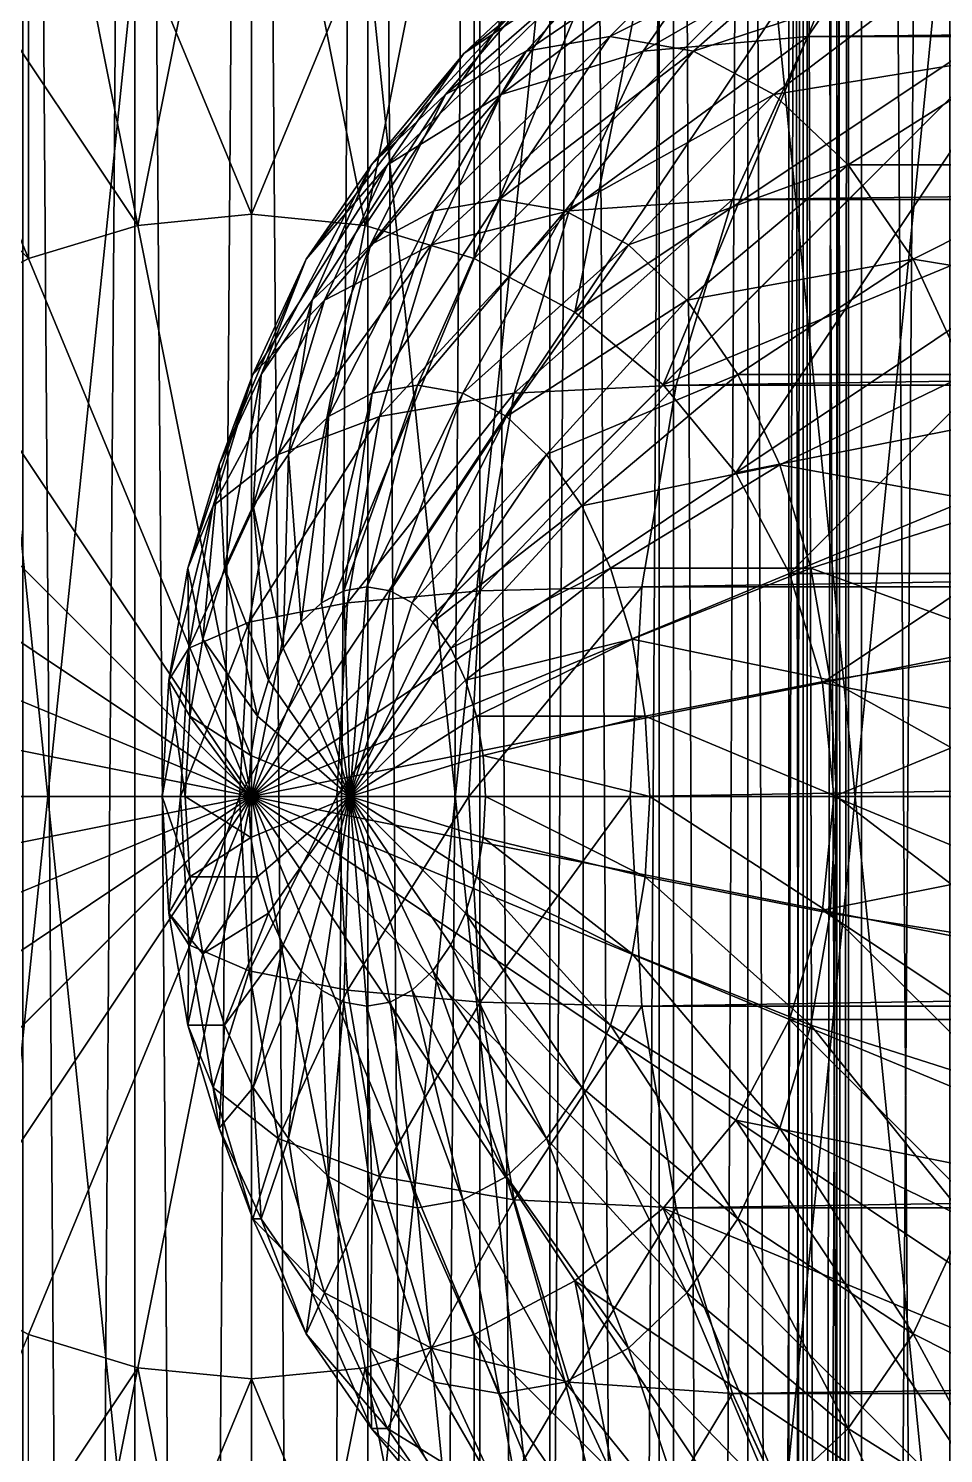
# Model space of a CAD drawing. Header units: millimetres. Extents: x -510 to 550, y -577 to 577.
# Drawn here: x 16.27 to 31.59, y 379 to 402.86 of the extents above; entities that cross this region are included whole.
import ezdxf

# ---------------------------------------------------------------- set-up
doc = ezdxf.new("R2010")
doc.units = ezdxf.units.MM
for name, color, linetype, true_color in [('arm_base_visual_0', 7, 'Continuous', 0xd6dee3), ('link1_visual_0', 7, 'Continuous', 0xd6dee3), ('link1_visual_1', 7, 'Continuous', 0xd6dee3), ('main_case_cover', 7, 'Continuous', 0xd6dee3), ('main_case_floor_front', 7, 'Continuous', 0xd6dee3), ('main_case_pedestal', 7, 'Continuous', 0xd6dee3), ('main_frame_outrigger', 7, 'Continuous', 0x5c6b75), ('middle_left_support_collision', 7, 'Continuous', 0x5c6b75), ('reference_link1_joint_cover', 7, 'Continuous', 0xd6dee3), ('reference_link2_outer', 7, 'Continuous', 0xd6dee3), ('structure_left_middle_bridge', 7, 'Continuous', 0x5c6b75), ('structure_main_rail_bracket', 7, 'Continuous', 0x5c6b75)]:
    doc.layers.add(name, color=color, linetype=linetype, true_color=true_color)

msp = doc.modelspace()

# ---------------------------------------------------------------- linework, layer by layer
at = {"layer": 'arm_base_visual_0', "true_color": 0xd6dee3}
for points in [[(-14, 356, 180), (54, 424, 180), (54, 356, 180)], [(-14, 356, 180), (-14, 424, 180), (54, 424, 180)], [(-14, 356, 220), (54, 356, 220), (54, 424, 220)], [(-14, 356, 220), (54, 424, 220), (-14, 424, 220)]]:
    msp.add_3dface(points, dxfattribs=at)
at = {"layer": 'link1_visual_0', "true_color": 0xd6dee3}
for points in [[(-4, 366, 220), (44, 414, 220), (44, 366, 220)], [(-4, 366, 220), (-4, 414, 220), (44, 414, 220)], [(-4, 366, 340), (44, 366, 340), (44, 414, 340)], [(-4, 366, 340), (44, 414, 340), (-4, 414, 340)]]:
    msp.add_3dface(points, dxfattribs=at)
at = {"layer": 'link1_visual_1', "true_color": 0xd6dee3}
for points in [[(20, 399.755, 290.961), (16.267, 408.767, 293.806), (20, 409.134, 293.806)], [(20, 409.134, 386.194), (16.267, 408.767, 386.194), (18.097, 399.567, 389.039)], [(20, 409.134, 386.194), (18.097, 399.567, 389.039), (20, 399.755, 389.039)], [(21.903, 399.567, 290.961), (20, 399.755, 290.961), (20, 409.134, 293.806)], [(21.903, 399.567, 290.961), (20, 409.134, 293.806), (23.733, 408.767, 293.806)], [(23.733, 408.767, 386.194), (20, 409.134, 386.194), (20, 399.755, 389.039)], [(18.097, 399.567, 290.961), (12.678, 407.678, 293.806), (16.267, 408.767, 293.806)], [(16.267, 408.767, 386.194), (12.678, 407.678, 386.194), (16.267, 399.012, 389.039)], [(20, 399.755, 290.961), (18.097, 399.567, 290.961), (16.267, 408.767, 293.806)], [(16.267, 408.767, 386.194), (16.267, 399.012, 389.039), (18.097, 399.567, 389.039)], [(23.733, 408.767, 386.194), (20, 399.755, 389.039), (21.903, 399.567, 389.039)], [(23.733, 399.012, 290.961), (21.903, 399.567, 290.961), (23.733, 408.767, 293.806)], [(27.322, 407.678, 386.194), (23.733, 408.767, 386.194), (21.903, 399.567, 389.039)], [(23.733, 399.012, 290.961), (23.733, 408.767, 293.806), (27.322, 407.678, 293.806)], [(16.267, 399.012, 290.961), (9.37, 405.909, 293.806), (12.678, 407.678, 293.806)], [(18.097, 399.567, 290.961), (16.267, 399.012, 290.961), (12.678, 407.678, 293.806)], [(12.678, 407.678, 386.194), (14.581, 398.111, 389.039), (16.267, 399.012, 389.039)], [(27.322, 407.678, 386.194), (21.903, 399.567, 389.039), (23.733, 399.012, 389.039)], [(25.419, 398.111, 290.961), (23.733, 399.012, 290.961), (27.322, 407.678, 293.806)], [(30.63, 405.909, 386.194), (27.322, 407.678, 386.194), (23.733, 399.012, 389.039)], [(25.419, 398.111, 290.961), (27.322, 407.678, 293.806), (30.63, 405.909, 293.806)], [(16.267, 399.012, 290.961), (14.581, 398.111, 290.961), (9.37, 405.909, 293.806)], [(30.63, 405.909, 386.194), (23.733, 399.012, 389.039), (25.419, 398.111, 389.039)], [(26.897, 396.897, 290.961), (25.419, 398.111, 290.961), (30.63, 405.909, 293.806)], [(33.53, 403.53, 386.194), (30.63, 405.909, 386.194), (25.419, 398.111, 389.039)], [(26.897, 396.897, 290.961), (30.63, 405.909, 293.806), (33.53, 403.53, 293.806)], [(33.53, 403.53, 386.194), (25.419, 398.111, 389.039), (26.897, 396.897, 389.039)], [(28.111, 395.419, 290.961), (26.897, 396.897, 290.961), (33.53, 403.53, 293.806)], [(35.909, 400.63, 386.194), (33.53, 403.53, 386.194), (26.897, 396.897, 389.039)], [(28.111, 395.419, 290.961), (33.53, 403.53, 293.806), (35.909, 400.63, 293.806)], [(35.909, 400.63, 386.194), (26.897, 396.897, 389.039), (28.111, 395.419, 389.039)], [(29.012, 393.733, 290.961), (28.111, 395.419, 290.961), (35.909, 400.63, 293.806)], [(37.678, 397.322, 386.194), (35.909, 400.63, 386.194), (28.111, 395.419, 389.039)], [(29.012, 393.733, 290.961), (35.909, 400.63, 293.806), (37.678, 397.322, 293.806)], [(20, 390, 290), (16.267, 399.012, 290.961), (18.097, 399.567, 290.961)], [(18.097, 399.567, 389.039), (16.267, 399.012, 389.039), (20, 390, 390)], [(20, 390, 290), (18.097, 399.567, 290.961), (20, 399.755, 290.961)], [(20, 399.755, 389.039), (18.097, 399.567, 389.039), (20, 390, 390)], [(20, 390, 290), (20, 399.755, 290.961), (21.903, 399.567, 290.961)], [(21.903, 399.567, 389.039), (20, 399.755, 389.039), (20, 390, 390)], [(20, 390, 290), (21.903, 399.567, 290.961), (23.733, 399.012, 290.961)], [(23.733, 399.012, 389.039), (21.903, 399.567, 389.039), (20, 390, 390)], [(20, 390, 290), (14.581, 398.111, 290.961), (16.267, 399.012, 290.961)], [(16.267, 399.012, 389.039), (14.581, 398.111, 389.039), (20, 390, 390)], [(20, 390, 290), (23.733, 399.012, 290.961), (25.419, 398.111, 290.961)], [(25.419, 398.111, 389.039), (23.733, 399.012, 389.039), (20, 390, 390)], [(20, 390, 290), (13.103, 396.897, 290.961), (14.581, 398.111, 290.961)], [(14.581, 398.111, 389.039), (13.103, 396.897, 389.039), (20, 390, 390)], [(20, 390, 290), (25.419, 398.111, 290.961), (26.897, 396.897, 290.961)], [(26.897, 396.897, 389.039), (25.419, 398.111, 389.039), (20, 390, 390)], [(37.678, 397.322, 386.194), (28.111, 395.419, 389.039), (29.012, 393.733, 389.039)], [(29.567, 391.903, 290.961), (29.012, 393.733, 290.961), (37.678, 397.322, 293.806)], [(38.767, 393.733, 386.194), (37.678, 397.322, 386.194), (29.012, 393.733, 389.039)], [(29.567, 391.903, 290.961), (37.678, 397.322, 293.806), (38.767, 393.733, 293.806)], [(20, 390, 290), (11.889, 395.419, 290.961), (13.103, 396.897, 290.961)], [(13.103, 396.897, 389.039), (11.889, 395.419, 389.039), (20, 390, 390)], [(20, 390, 290), (26.897, 396.897, 290.961), (28.111, 395.419, 290.961)], [(28.111, 395.419, 389.039), (26.897, 396.897, 389.039), (20, 390, 390)], [(20, 390, 290), (10.988, 393.733, 290.961), (11.889, 395.419, 290.961)], [(11.889, 395.419, 389.039), (10.988, 393.733, 389.039), (20, 390, 390)], [(20, 390, 290), (28.111, 395.419, 290.961), (29.012, 393.733, 290.961)], [(29.012, 393.733, 389.039), (28.111, 395.419, 389.039), (20, 390, 390)], [(20, 390, 290), (10.433, 391.903, 290.961), (10.988, 393.733, 290.961)], [(10.988, 393.733, 389.039), (10.433, 391.903, 389.039), (20, 390, 390)], [(20, 390, 290), (29.012, 393.733, 290.961), (29.567, 391.903, 290.961)], [(29.567, 391.903, 389.039), (29.012, 393.733, 389.039), (20, 390, 390)], [(38.767, 393.733, 386.194), (29.012, 393.733, 389.039), (29.567, 391.903, 389.039)], [(29.755, 390, 290.961), (29.567, 391.903, 290.961), (38.767, 393.733, 293.806)], [(39.134, 390, 386.194), (38.767, 393.733, 386.194), (29.567, 391.903, 389.039)], [(29.755, 390, 290.961), (38.767, 393.733, 293.806), (39.134, 390, 293.806)], [(20, 390, 290), (10.245, 390, 290.961), (10.433, 391.903, 290.961)], [(10.433, 391.903, 389.039), (10.245, 390, 389.039), (20, 390, 390)], [(20, 390, 290), (29.567, 391.903, 290.961), (29.755, 390, 290.961)], [(29.755, 390, 389.039), (29.567, 391.903, 389.039), (20, 390, 390)], [(39.134, 390, 386.194), (29.567, 391.903, 389.039), (29.755, 390, 389.039)], [(20, 390, 290), (10.433, 388.097, 290.961), (10.245, 390, 290.961)], [(10.245, 390, 389.039), (10.433, 388.097, 389.039), (20, 390, 390)], [(20, 390, 290), (10.988, 386.267, 290.961), (10.433, 388.097, 290.961)], [(10.433, 388.097, 389.039), (10.988, 386.267, 389.039), (20, 390, 390)], [(20, 390, 290), (11.889, 384.581, 290.961), (10.988, 386.267, 290.961)], [(10.988, 386.267, 389.039), (11.889, 384.581, 389.039), (20, 390, 390)], [(20, 390, 290), (13.103, 383.103, 290.961), (11.889, 384.581, 290.961)], [(11.889, 384.581, 389.039), (13.103, 383.103, 389.039), (20, 390, 390)], [(20, 390, 290), (14.581, 381.889, 290.961), (13.103, 383.103, 290.961)], [(13.103, 383.103, 389.039), (14.581, 381.889, 389.039), (20, 390, 390)], [(20, 390, 290), (16.267, 380.988, 290.961), (14.581, 381.889, 290.961)], [(14.581, 381.889, 389.039), (16.267, 380.988, 389.039), (20, 390, 390)], [(20, 390, 290), (18.097, 380.433, 290.961), (16.267, 380.988, 290.961)], [(16.267, 380.988, 389.039), (18.097, 380.433, 389.039), (20, 390, 390)], [(20, 390, 290), (20, 380.245, 290.961), (18.097, 380.433, 290.961)], [(18.097, 380.433, 389.039), (20, 380.245, 389.039), (20, 390, 390)], [(20, 390, 290), (21.903, 380.433, 290.961), (20, 380.245, 290.961)], [(20, 390, 290), (23.733, 380.988, 290.961), (21.903, 380.433, 290.961)], [(20, 390, 290), (25.419, 381.889, 290.961), (23.733, 380.988, 290.961)], [(20, 390, 290), (26.897, 383.103, 290.961), (25.419, 381.889, 290.961)], [(20, 390, 290), (28.111, 384.581, 290.961), (26.897, 383.103, 290.961)], [(20, 390, 290), (29.012, 386.267, 290.961), (28.111, 384.581, 290.961)], [(20, 390, 290), (29.567, 388.097, 290.961), (29.012, 386.267, 290.961)], [(20, 390, 290), (29.755, 390, 290.961), (29.567, 388.097, 290.961)], [(20, 380.245, 389.039), (21.903, 380.433, 389.039), (20, 390, 390)], [(21.903, 380.433, 389.039), (23.733, 380.988, 389.039), (20, 390, 390)], [(23.733, 380.988, 389.039), (25.419, 381.889, 389.039), (20, 390, 390)], [(25.419, 381.889, 389.039), (26.897, 383.103, 389.039), (20, 390, 390)], [(26.897, 383.103, 389.039), (28.111, 384.581, 389.039), (20, 390, 390)], [(28.111, 384.581, 389.039), (29.012, 386.267, 389.039), (20, 390, 390)], [(29.012, 386.267, 389.039), (29.567, 388.097, 389.039), (20, 390, 390)], [(29.567, 388.097, 389.039), (29.755, 390, 389.039), (20, 390, 390)], [(29.567, 388.097, 290.961), (29.755, 390, 290.961), (39.134, 390, 293.806)], [(29.567, 388.097, 290.961), (39.134, 390, 293.806), (38.767, 386.267, 293.806)], [(38.767, 386.267, 386.194), (29.755, 390, 389.039), (29.567, 388.097, 389.039)], [(38.767, 386.267, 386.194), (39.134, 390, 386.194), (29.755, 390, 389.039)], [(29.012, 386.267, 290.961), (29.567, 388.097, 290.961), (38.767, 386.267, 293.806)], [(37.678, 382.678, 386.194), (29.567, 388.097, 389.039), (29.012, 386.267, 389.039)], [(37.678, 382.678, 386.194), (38.767, 386.267, 386.194), (29.567, 388.097, 389.039)], [(28.111, 384.581, 290.961), (29.012, 386.267, 290.961), (37.678, 382.678, 293.806)], [(35.909, 379.37, 386.194), (29.012, 386.267, 389.039), (28.111, 384.581, 389.039)], [(29.012, 386.267, 290.961), (38.767, 386.267, 293.806), (37.678, 382.678, 293.806)], [(35.909, 379.37, 386.194), (37.678, 382.678, 386.194), (29.012, 386.267, 389.039)], [(26.897, 383.103, 290.961), (28.111, 384.581, 290.961), (35.909, 379.37, 293.806)], [(33.53, 376.47, 386.194), (28.111, 384.581, 389.039), (26.897, 383.103, 389.039)], [(28.111, 384.581, 290.961), (37.678, 382.678, 293.806), (35.909, 379.37, 293.806)], [(33.53, 376.47, 386.194), (35.909, 379.37, 386.194), (28.111, 384.581, 389.039)], [(25.419, 381.889, 290.961), (26.897, 383.103, 290.961), (33.53, 376.47, 293.806)], [(30.63, 374.091, 386.194), (26.897, 383.103, 389.039), (25.419, 381.889, 389.039)], [(26.897, 383.103, 290.961), (35.909, 379.37, 293.806), (33.53, 376.47, 293.806)], [(30.63, 374.091, 386.194), (33.53, 376.47, 386.194), (26.897, 383.103, 389.039)], [(23.733, 380.988, 290.961), (25.419, 381.889, 290.961), (30.63, 374.091, 293.806)], [(27.322, 372.322, 386.194), (25.419, 381.889, 389.039), (23.733, 380.988, 389.039)], [(25.419, 381.889, 290.961), (33.53, 376.47, 293.806), (30.63, 374.091, 293.806)], [(27.322, 372.322, 386.194), (30.63, 374.091, 386.194), (25.419, 381.889, 389.039)], [(12.678, 372.322, 386.194), (18.097, 380.433, 389.039), (16.267, 380.988, 389.039)], [(16.267, 380.988, 290.961), (18.097, 380.433, 290.961), (16.267, 371.233, 293.806)], [(21.903, 380.433, 290.961), (23.733, 380.988, 290.961), (27.322, 372.322, 293.806)], [(23.733, 371.233, 386.194), (23.733, 380.988, 389.039), (21.903, 380.433, 389.039)], [(23.733, 380.988, 290.961), (30.63, 374.091, 293.806), (27.322, 372.322, 293.806)], [(23.733, 371.233, 386.194), (27.322, 372.322, 386.194), (23.733, 380.988, 389.039)], [(12.678, 372.322, 386.194), (16.267, 371.233, 386.194), (18.097, 380.433, 389.039)], [(18.097, 380.433, 290.961), (20, 370.866, 293.806), (16.267, 371.233, 293.806)], [(16.267, 371.233, 386.194), (20, 380.245, 389.039), (18.097, 380.433, 389.039)], [(16.267, 371.233, 386.194), (20, 370.866, 386.194), (20, 380.245, 389.039)], [(18.097, 380.433, 290.961), (20, 380.245, 290.961), (20, 370.866, 293.806)], [(20, 380.245, 290.961), (21.903, 380.433, 290.961), (23.733, 371.233, 293.806)], [(20, 370.866, 386.194), (23.733, 371.233, 386.194), (21.903, 380.433, 389.039)], [(20, 370.866, 386.194), (21.903, 380.433, 389.039), (20, 380.245, 389.039)], [(20, 380.245, 290.961), (23.733, 371.233, 293.806), (20, 370.866, 293.806)], [(21.903, 380.433, 290.961), (27.322, 372.322, 293.806), (23.733, 371.233, 293.806)]]:
    msp.add_3dface(points, dxfattribs=at)
at = {"layer": 'main_case_cover', "true_color": 0xd6dee3}
for points in [[(-46, 327, 460), (326, 453, 460), (326, 327, 460)], [(-46, 327, 460), (-46, 453, 460), (326, 453, 460)], [(-46, 327, 466), (326, 327, 466), (326, 453, 466)], [(-46, 327, 466), (326, 453, 466), (-46, 453, 466)]]:
    msp.add_3dface(points, dxfattribs=at)
at = {"layer": 'main_case_floor_front', "true_color": 0xd6dee3}
for points in [[(-40, 327, 114), (320, 447, 114), (320, 327, 114)], [(-40, 327, 114), (-40, 447, 114), (320, 447, 114)], [(-40, 327, 120), (320, 327, 120), (320, 447, 120)], [(-40, 327, 120), (320, 447, 120), (-40, 447, 120)]]:
    msp.add_3dface(points, dxfattribs=at)
at = {"layer": 'main_case_pedestal', "true_color": 0xd6dee3}
for points in [[(-5, 365, 80), (45, 415, 80), (45, 365, 80)], [(-5, 365, 80), (-5, 415, 80), (45, 415, 80)], [(-5, 365, 180), (45, 365, 180), (45, 415, 180)], [(-5, 365, 180), (45, 415, 180), (-5, 415, 180)]]:
    msp.add_3dface(points, dxfattribs=at)
at = {"layer": 'main_frame_outrigger', "true_color": 0x5c6b75}
for points in [[(-5, 180, 55), (45, 390, 55), (45, 180, 55)], [(-5, 180, 55), (-5, 390, 55), (45, 390, 55)], [(-5, 180, 85), (45, 180, 85), (45, 390, 85)], [(-5, 180, 85), (45, 390, 85), (-5, 390, 85)], [(45, 390, 55), (-5, 390, 55), (-5, 390, 85)], [(45, 390, 55), (-5, 390, 85), (45, 390, 85)]]:
    msp.add_3dface(points, dxfattribs=at)
at = {"layer": 'middle_left_support_collision', "true_color": 0x5c6b75}
for points in [[(25, 280, -122.5), (65, 490, -122.5), (65, 280, -122.5)], [(25, 280, -122.5), (25, 490, -122.5), (65, 490, -122.5)], [(25, 280, -97.5), (65, 280, -97.5), (65, 490, -97.5)], [(25, 280, -97.5), (65, 490, -97.5), (25, 490, -97.5)], [(25, 490, -122.5), (25, 280, -122.5), (25, 280, -97.5)], [(25, 490, -122.5), (25, 280, -97.5), (25, 490, -97.5)]]:
    msp.add_3dface(points, dxfattribs=at)
at = {"layer": 'reference_link1_joint_cover', "true_color": 0xd6dee3}
for points in [[(20, 423, 375), (13.172, 423, 374.327), (13.172, 357, 374.327)], [(20, 423, 375), (13.172, 357, 374.327), (20, 357, 375)], [(13.172, 423, 305.673), (20, 423, 305), (20, 357, 305)], [(13.172, 423, 305.673), (20, 357, 305), (13.172, 357, 305.673)], [(26.828, 423, 374.327), (20, 423, 375), (20, 357, 375)], [(26.828, 423, 374.327), (20, 357, 375), (26.828, 357, 374.327)], [(20, 423, 305), (26.828, 423, 305.673), (26.828, 357, 305.673)], [(20, 423, 305), (26.828, 357, 305.673), (20, 357, 305)], [(33.394, 423, 372.336), (26.828, 423, 374.327), (26.828, 357, 374.327)], [(33.394, 423, 372.336), (26.828, 357, 374.327), (33.394, 357, 372.336)], [(26.828, 423, 305.673), (33.394, 423, 307.664), (33.394, 357, 307.664)], [(26.828, 423, 305.673), (33.394, 357, 307.664), (26.828, 357, 305.673)]]:
    msp.add_3dface(points, dxfattribs=at)
at = {"layer": 'reference_link2_outer', "true_color": 0xd6dee3}
for points in [[(23.558, 402.444, 327.491), (25.019, 403.827, 329.627), (27.228, 405.364, 327.344)], [(23.558, 402.444, 327.491), (27.228, 405.364, 327.344), (25.605, 403.827, 324.971)], [(24.6, 402.483, 333.844), (26.002, 402.728, 335.894), (28.253, 404.966, 334.354)], [(24.6, 402.483, 333.844), (28.253, 404.966, 334.354), (26.604, 404.679, 331.944)], [(26.002, 402.728, 335.894), (29.902, 404.679, 336.764), (28.253, 404.966, 334.354)], [(26.56, 402.483, 320.387), (28.07, 404.679, 322.595), (30.86, 404.966, 320.454)], [(26.56, 402.483, 320.387), (30.86, 404.966, 320.454), (29.32, 402.728, 318.202)], [(29.32, 402.728, 318.202), (30.86, 404.966, 320.454), (245.447, 404.966, 173.647)], [(29.32, 402.728, 318.202), (245.447, 404.966, 173.647), (243.907, 402.728, 171.395)], [(23.252, 401.759, 331.874), (24.6, 402.483, 333.844), (26.604, 404.679, 331.944)], [(23.252, 401.759, 331.874), (26.604, 404.679, 331.944), (25.019, 403.827, 329.627)], [(24.182, 401.759, 322.891), (25.605, 403.827, 324.971), (28.07, 404.679, 322.595)], [(24.182, 401.759, 322.891), (28.07, 404.679, 322.595), (26.56, 402.483, 320.387)], [(26.002, 402.728, 335.894), (27.404, 402.483, 337.943), (29.902, 404.679, 336.764)], [(27.404, 402.483, 337.943), (31.487, 403.827, 339.081), (29.902, 404.679, 336.764)], [(22.009, 400.583, 330.058), (23.252, 401.759, 331.874), (25.019, 403.827, 329.627)], [(22.009, 400.583, 330.058), (25.019, 403.827, 329.627), (23.558, 402.444, 327.491)], [(22.278, 400.583, 325.619), (23.558, 402.444, 327.491), (25.605, 403.827, 324.971)], [(22.278, 400.583, 325.619), (25.605, 403.827, 324.971), (24.182, 401.759, 322.891)], [(27.404, 402.483, 337.943), (28.752, 401.759, 339.914), (31.487, 403.827, 339.081)], [(28.752, 401.759, 339.914), (32.948, 402.444, 341.216), (31.487, 403.827, 339.081)], [(31.487, 403.827, 339.081), (32.948, 402.444, 341.216), (36.038, 403.827, 340.222)], [(23.053, 399.808, 335.548), (24.154, 400, 337.158), (26.002, 402.728, 335.894)], [(23.053, 399.808, 335.548), (26.002, 402.728, 335.894), (24.6, 402.483, 333.844)], [(24.154, 400, 337.158), (27.404, 402.483, 337.943), (26.002, 402.728, 335.894)], [(25.32, 399.808, 318.575), (26.56, 402.483, 320.387), (29.32, 402.728, 318.202)], [(25.32, 399.808, 318.575), (29.32, 402.728, 318.202), (28.056, 400, 316.355)], [(28.056, 400, 316.355), (29.32, 402.728, 318.202), (243.907, 402.728, 171.395)], [(28.056, 400, 316.355), (243.907, 402.728, 171.395), (242.643, 400, 169.548)], [(20.92, 399, 328.466), (22.009, 400.583, 330.058), (23.558, 402.444, 327.491)], [(20.92, 399, 328.466), (23.558, 402.444, 327.491), (22.278, 400.583, 325.619)], [(21.994, 399.239, 333.999), (23.053, 399.808, 335.548), (24.6, 402.483, 333.844)], [(21.994, 399.239, 333.999), (24.6, 402.483, 333.844), (23.252, 401.759, 331.874)], [(23.014, 399.239, 321.184), (24.182, 401.759, 322.891), (26.56, 402.483, 320.387)], [(23.014, 399.239, 321.184), (26.56, 402.483, 320.387), (25.32, 399.808, 318.575)], [(24.154, 400, 337.158), (25.256, 399.808, 338.768), (27.404, 402.483, 337.943)], [(25.256, 399.808, 338.768), (28.752, 401.759, 339.914), (27.404, 402.483, 337.943)], [(28.752, 401.759, 339.914), (29.995, 400.583, 341.73), (32.948, 402.444, 341.216)], [(29.995, 400.583, 341.73), (34.229, 400.583, 343.088), (32.948, 402.444, 341.216)], [(21.017, 398.315, 332.572), (21.994, 399.239, 333.999), (23.252, 401.759, 331.874)], [(21.017, 398.315, 332.572), (23.252, 401.759, 331.874), (22.009, 400.583, 330.058)], [(21.227, 398.315, 324.083), (22.278, 400.583, 325.619), (24.182, 401.759, 322.891)], [(21.227, 398.315, 324.083), (24.182, 401.759, 322.891), (23.014, 399.239, 321.184)], [(25.256, 399.808, 338.768), (26.315, 399.239, 340.316), (28.752, 401.759, 339.914)], [(26.315, 399.239, 340.316), (29.995, 400.583, 341.73), (28.752, 401.759, 339.914)], [(20.026, 397.071, 327.159), (20.92, 399, 328.466), (22.278, 400.583, 325.619)], [(20.026, 397.071, 327.159), (22.278, 400.583, 325.619), (21.227, 398.315, 324.083)], [(20.162, 397.071, 331.322), (21.017, 398.315, 332.572), (22.009, 400.583, 330.058)], [(20.162, 397.071, 331.322), (22.009, 400.583, 330.058), (20.92, 399, 328.466)], [(26.315, 399.239, 340.316), (27.291, 398.315, 341.743), (29.995, 400.583, 341.73)], [(27.291, 398.315, 341.743), (31.084, 399, 343.322), (29.995, 400.583, 341.73)], [(29.995, 400.583, 341.73), (31.084, 399, 343.322), (34.229, 400.583, 343.088)], [(31.084, 399, 343.322), (35.28, 398.315, 344.624), (34.229, 400.583, 343.088)], [(21.293, 396.364, 335.921), (22.023, 396.756, 336.988), (23.053, 399.808, 335.548)], [(21.293, 396.364, 335.921), (23.053, 399.808, 335.548), (21.994, 399.239, 333.999)], [(22.023, 396.756, 336.988), (22.782, 396.888, 338.097), (24.154, 400, 337.158)], [(22.023, 396.756, 336.988), (24.154, 400, 337.158), (23.053, 399.808, 335.548)], [(22.146, 396.364, 319.916), (23.014, 399.239, 321.184), (25.32, 399.808, 318.575)], [(22.146, 396.364, 319.916), (25.32, 399.808, 318.575), (24.399, 396.756, 317.228)], [(22.782, 396.888, 338.097), (25.256, 399.808, 338.768), (24.154, 400, 337.158)], [(22.782, 396.888, 338.097), (23.54, 396.756, 339.206), (25.256, 399.808, 338.768)], [(23.54, 396.756, 339.206), (26.315, 399.239, 340.316), (25.256, 399.808, 338.768)], [(24.399, 396.756, 317.228), (25.32, 399.808, 318.575), (28.056, 400, 316.355)], [(24.399, 396.756, 317.228), (28.056, 400, 316.355), (27.117, 396.888, 314.982)], [(27.117, 396.888, 314.982), (28.056, 400, 316.355), (242.643, 400, 169.548)], [(27.117, 396.888, 314.982), (242.643, 400, 169.548), (241.704, 396.888, 168.175)], [(20.446, 395.727, 322.942), (21.227, 398.315, 324.083), (23.014, 399.239, 321.184)], [(20.446, 395.727, 322.942), (23.014, 399.239, 321.184), (22.146, 396.364, 319.916)], [(20.621, 395.727, 334.939), (21.293, 396.364, 335.921), (21.994, 399.239, 333.999)], [(20.621, 395.727, 334.939), (21.994, 399.239, 333.999), (21.017, 398.315, 332.572)], [(23.54, 396.756, 339.206), (24.27, 396.364, 340.273), (26.315, 399.239, 340.316)], [(24.27, 396.364, 340.273), (27.291, 398.315, 341.743), (26.315, 399.239, 340.316)], [(19.459, 395.556, 330.295), (20.162, 397.071, 331.322), (20.92, 399, 328.466)], [(19.459, 395.556, 330.295), (20.92, 399, 328.466), (20.026, 397.071, 327.159)], [(27.291, 398.315, 341.743), (28.147, 397.071, 342.994), (31.084, 399, 343.322)], [(28.147, 397.071, 342.994), (31.977, 397.071, 344.628), (31.084, 399, 343.322)], [(31.084, 399, 343.322), (31.977, 397.071, 344.628), (35.28, 398.315, 344.624)], [(19.362, 394.871, 326.189), (20.026, 397.071, 327.159), (21.227, 398.315, 324.083)], [(19.362, 394.871, 326.189), (21.227, 398.315, 324.083), (20.446, 395.727, 322.942)], [(20.031, 394.871, 334.077), (20.621, 395.727, 334.939), (21.017, 398.315, 332.572)], [(20.031, 394.871, 334.077), (21.017, 398.315, 332.572), (20.162, 397.071, 331.322)], [(24.27, 396.364, 340.273), (24.942, 395.727, 341.256), (27.291, 398.315, 341.743)], [(24.942, 395.727, 341.256), (28.147, 397.071, 342.994), (27.291, 398.315, 341.743)], [(18.938, 393.827, 329.533), (19.459, 395.556, 330.295), (20.026, 397.071, 327.159)], [(18.938, 393.827, 329.533), (20.026, 397.071, 327.159), (19.362, 394.871, 326.189)], [(19.548, 393.827, 333.37), (20.162, 397.071, 331.322), (19.459, 395.556, 330.295)], [(19.548, 393.827, 333.37), (20.031, 394.871, 334.077), (20.162, 397.071, 331.322)], [(24.942, 395.727, 341.256), (25.532, 394.871, 342.117), (28.147, 397.071, 342.994)], [(25.532, 394.871, 342.117), (28.849, 395.556, 344.02), (28.147, 397.071, 342.994)], [(28.147, 397.071, 342.994), (28.849, 395.556, 344.02), (31.977, 397.071, 344.628)], [(28.849, 395.556, 344.02), (32.642, 394.871, 345.599), (31.977, 397.071, 344.628)], [(21.177, 393.244, 337.566), (21.549, 393.444, 338.11), (22.023, 396.756, 336.988)], [(21.177, 393.244, 337.566), (22.023, 396.756, 336.988), (21.293, 396.364, 335.921)], [(21.549, 393.444, 338.11), (21.936, 393.512, 338.675), (22.782, 396.888, 338.097)], [(21.549, 393.444, 338.11), (22.782, 396.888, 338.097), (22.023, 396.756, 336.988)], [(21.612, 393.244, 319.135), (22.146, 396.364, 319.916), (24.399, 396.756, 317.228)], [(21.612, 393.244, 319.135), (24.399, 396.756, 317.228), (23.832, 393.444, 316.399)], [(21.936, 393.512, 338.675), (23.54, 396.756, 339.206), (22.782, 396.888, 338.097)], [(21.936, 393.512, 338.675), (22.323, 393.444, 339.241), (23.54, 396.756, 339.206)], [(22.323, 393.444, 339.241), (24.27, 396.364, 340.273), (23.54, 396.756, 339.206)], [(23.832, 393.444, 316.399), (24.399, 396.756, 317.228), (27.117, 396.888, 314.982)], [(23.832, 393.444, 316.399), (27.117, 396.888, 314.982), (26.538, 393.512, 314.137)], [(26.538, 393.512, 314.137), (27.117, 396.888, 314.982), (241.704, 396.888, 168.175)], [(26.538, 393.512, 314.137), (241.704, 396.888, 168.175), (241.126, 393.512, 167.33)], [(19.965, 392.92, 322.239), (20.446, 395.727, 322.942), (22.146, 396.364, 319.916)], [(19.965, 392.92, 322.239), (22.146, 396.364, 319.916), (21.612, 393.244, 319.135)], [(20.835, 392.92, 337.065), (21.293, 396.364, 335.921), (20.621, 395.727, 334.939)], [(20.835, 392.92, 337.065), (21.177, 393.244, 337.566), (21.293, 396.364, 335.921)], [(22.323, 393.444, 339.241), (22.695, 393.244, 339.785), (24.27, 396.364, 340.273)], [(22.695, 393.244, 339.785), (24.942, 395.727, 341.256), (24.27, 396.364, 340.273)], [(18.953, 392.483, 325.591), (19.362, 394.871, 326.189), (20.446, 395.727, 322.942)], [(18.953, 392.483, 325.591), (20.446, 395.727, 322.942), (19.965, 392.92, 322.239)], [(20.534, 392.483, 336.626), (20.621, 395.727, 334.939), (20.031, 394.871, 334.077)], [(20.534, 392.483, 336.626), (20.835, 392.92, 337.065), (20.621, 395.727, 334.939)], [(22.695, 393.244, 339.785), (23.038, 392.92, 340.286), (24.942, 395.727, 341.256)], [(23.038, 392.92, 340.286), (25.532, 394.871, 342.117), (24.942, 395.727, 341.256)], [(19.188, 392.636, 332.845), (19.459, 395.556, 330.295), (18.938, 393.827, 329.533)], [(19.188, 392.636, 332.845), (19.548, 393.827, 333.37), (19.459, 395.556, 330.295)], [(25.532, 394.871, 342.117), (26.015, 393.827, 342.824), (28.849, 395.556, 344.02)], [(26.015, 393.827, 342.824), (29.371, 393.827, 344.783), (28.849, 395.556, 344.02)], [(28.849, 395.556, 344.02), (29.371, 393.827, 344.783), (32.642, 394.871, 345.599)], [(18.616, 391.951, 329.063), (18.938, 393.827, 329.533), (19.362, 394.871, 326.189)], [(18.616, 391.951, 329.063), (19.362, 394.871, 326.189), (18.953, 392.483, 325.591)], [(20.287, 391.951, 336.266), (20.031, 394.871, 334.077), (19.548, 393.827, 333.37)], [(20.287, 391.951, 336.266), (20.534, 392.483, 336.626), (20.031, 394.871, 334.077)], [(23.038, 392.92, 340.286), (23.338, 392.483, 340.725), (25.532, 394.871, 342.117)], [(23.338, 392.483, 340.725), (26.015, 393.827, 342.824), (25.532, 394.871, 342.117)], [(29.371, 393.827, 344.783), (33.051, 392.483, 346.197), (32.642, 394.871, 345.599)], [(18.967, 391.344, 332.521), (18.938, 393.827, 329.533), (18.616, 391.951, 329.063)], [(18.967, 391.344, 332.521), (19.188, 392.636, 332.845), (18.938, 393.827, 329.533)], [(20.104, 391.344, 335.998), (19.548, 393.827, 333.37), (19.188, 392.636, 332.845)], [(20.104, 391.344, 335.998), (20.287, 391.951, 336.266), (19.548, 393.827, 333.37)], [(23.338, 392.483, 340.725), (23.585, 391.951, 341.085), (26.015, 393.827, 342.824)], [(23.585, 391.951, 341.085), (26.375, 392.636, 343.349), (26.015, 393.827, 342.824)], [(26.015, 393.827, 342.824), (26.375, 392.636, 343.349), (29.371, 393.827, 344.783)], [(26.375, 392.636, 343.349), (29.692, 391.951, 345.253), (29.371, 393.827, 344.783)], [(29.371, 393.827, 344.783), (29.692, 391.951, 345.253), (33.051, 392.483, 346.197)], [(21.651, 390, 338.871), (21.549, 393.444, 338.11), (21.177, 393.244, 337.566)], [(21.432, 390, 318.871), (21.612, 393.244, 319.135), (23.832, 393.444, 316.399)], [(21.432, 390, 318.871), (23.832, 393.444, 316.399), (23.64, 390, 316.119)], [(21.651, 390, 338.871), (21.936, 393.512, 338.675), (21.549, 393.444, 338.11)], [(21.651, 390, 338.871), (22.323, 393.444, 339.241), (21.936, 393.512, 338.675)], [(21.651, 390, 338.871), (22.695, 393.244, 339.785), (22.323, 393.444, 339.241)], [(23.64, 390, 316.119), (23.832, 393.444, 316.399), (26.538, 393.512, 314.137)], [(23.64, 390, 316.119), (26.538, 393.512, 314.137), (26.343, 390, 313.851)], [(26.343, 390, 313.851), (26.538, 393.512, 314.137), (241.126, 393.512, 167.33)], [(26.343, 390, 313.851), (241.126, 393.512, 167.33), (240.93, 390, 167.044)], [(19.802, 390, 322.001), (19.965, 392.92, 322.239), (21.612, 393.244, 319.135)], [(19.802, 390, 322.001), (21.612, 393.244, 319.135), (21.432, 390, 318.871)], [(21.651, 390, 338.871), (21.177, 393.244, 337.566), (20.835, 392.92, 337.065)], [(21.651, 390, 338.871), (23.038, 392.92, 340.286), (22.695, 393.244, 339.785)], [(18.815, 390, 325.389), (18.953, 392.483, 325.591), (19.965, 392.92, 322.239)], [(18.815, 390, 325.389), (19.965, 392.92, 322.239), (19.802, 390, 322.001)], [(21.651, 390, 338.871), (20.835, 392.92, 337.065), (20.534, 392.483, 336.626)], [(21.651, 390, 338.871), (23.338, 392.483, 340.725), (23.038, 392.92, 340.286)], [(19.991, 390.685, 335.833), (19.188, 392.636, 332.845), (18.967, 391.344, 332.521)], [(19.991, 390.685, 335.833), (20.104, 391.344, 335.998), (19.188, 392.636, 332.845)], [(23.585, 391.951, 341.085), (23.768, 391.344, 341.353), (26.375, 392.636, 343.349)], [(23.768, 391.344, 341.353), (26.596, 391.344, 343.673), (26.375, 392.636, 343.349)], [(26.375, 392.636, 343.349), (26.596, 391.344, 343.673), (29.692, 391.951, 345.253)], [(18.508, 390, 328.904), (18.616, 391.951, 329.063), (18.953, 392.483, 325.591)], [(18.508, 390, 328.904), (18.953, 392.483, 325.591), (18.815, 390, 325.389)], [(21.651, 390, 338.871), (20.534, 392.483, 336.626), (20.287, 391.951, 336.266)], [(21.651, 390, 338.871), (23.585, 391.951, 341.085), (23.338, 392.483, 340.725)], [(29.692, 391.951, 345.253), (33.189, 390, 346.399), (33.051, 392.483, 346.197)], [(18.892, 390, 332.412), (18.616, 391.951, 329.063), (18.508, 390, 328.904)], [(18.892, 390, 332.412), (18.967, 391.344, 332.521), (18.616, 391.951, 329.063)], [(21.651, 390, 338.871), (20.287, 391.951, 336.266), (20.104, 391.344, 335.998)], [(21.651, 390, 338.871), (23.768, 391.344, 341.353), (23.585, 391.951, 341.085)], [(26.596, 391.344, 343.673), (29.801, 390, 345.411), (29.692, 391.951, 345.253)], [(29.692, 391.951, 345.253), (29.801, 390, 345.411), (33.189, 390, 346.399)], [(19.953, 390, 335.777), (18.967, 391.344, 332.521), (18.892, 390, 332.412)], [(19.953, 390, 335.777), (19.991, 390.685, 335.833), (18.967, 391.344, 332.521)], [(21.651, 390, 338.871), (20.104, 391.344, 335.998), (19.991, 390.685, 335.833)], [(21.651, 390, 338.871), (23.881, 390.685, 341.518), (23.768, 391.344, 341.353)], [(23.768, 391.344, 341.353), (23.881, 390.685, 341.518), (26.596, 391.344, 343.673)], [(23.881, 390.685, 341.518), (26.671, 390, 343.782), (26.596, 391.344, 343.673)], [(26.596, 391.344, 343.673), (26.671, 390, 343.782), (29.801, 390, 345.411)], [(21.651, 390, 338.871), (19.991, 390.685, 335.833), (19.953, 390, 335.777)], [(21.651, 390, 338.871), (23.919, 390, 341.574), (23.881, 390.685, 341.518)], [(23.881, 390.685, 341.518), (23.919, 390, 341.574), (26.671, 390, 343.782)], [(18.967, 388.656, 332.521), (18.892, 390, 332.412), (18.508, 390, 328.904)], [(18.967, 388.656, 332.521), (18.508, 390, 328.904), (18.616, 388.049, 329.063)], [(18.616, 388.049, 329.063), (18.508, 390, 328.904), (18.815, 390, 325.389)], [(18.616, 388.049, 329.063), (18.815, 390, 325.389), (18.953, 387.517, 325.591)], [(18.953, 387.517, 325.591), (18.815, 390, 325.389), (19.802, 390, 322.001)], [(19.991, 389.315, 335.833), (19.953, 390, 335.777), (18.892, 390, 332.412)], [(19.991, 389.315, 335.833), (18.892, 390, 332.412), (18.967, 388.656, 332.521)], [(18.953, 387.517, 325.591), (19.802, 390, 322.001), (19.965, 387.08, 322.239)], [(19.965, 387.08, 322.239), (19.802, 390, 322.001), (21.432, 390, 318.871)], [(21.651, 390, 338.871), (19.953, 390, 335.777), (19.991, 389.315, 335.833)], [(19.965, 387.08, 322.239), (21.432, 390, 318.871), (21.612, 386.756, 319.135)], [(21.651, 390, 338.871), (19.991, 389.315, 335.833), (20.104, 388.656, 335.998)], [(21.651, 390, 338.871), (20.104, 388.656, 335.998), (20.287, 388.049, 336.266)], [(21.651, 390, 338.871), (20.287, 388.049, 336.266), (20.534, 387.517, 336.626)], [(21.651, 390, 338.871), (20.534, 387.517, 336.626), (20.835, 387.08, 337.065)], [(21.651, 390, 338.871), (20.835, 387.08, 337.065), (21.177, 386.756, 337.566)], [(21.651, 390, 338.871), (21.177, 386.756, 337.566), (21.549, 386.556, 338.11)], [(21.612, 386.756, 319.135), (21.432, 390, 318.871), (23.64, 390, 316.119)], [(21.651, 390, 338.871), (21.549, 386.556, 338.11), (21.936, 386.488, 338.675)], [(21.612, 386.756, 319.135), (23.64, 390, 316.119), (23.832, 386.556, 316.399)], [(21.651, 390, 338.871), (23.881, 389.315, 341.518), (23.919, 390, 341.574)], [(21.651, 390, 338.871), (23.768, 388.656, 341.353), (23.881, 389.315, 341.518)], [(21.651, 390, 338.871), (23.585, 388.049, 341.085), (23.768, 388.656, 341.353)], [(21.651, 390, 338.871), (23.338, 387.517, 340.725), (23.585, 388.049, 341.085)], [(21.651, 390, 338.871), (23.038, 387.08, 340.286), (23.338, 387.517, 340.725)], [(21.651, 390, 338.871), (22.695, 386.756, 339.785), (23.038, 387.08, 340.286)], [(21.651, 390, 338.871), (22.323, 386.556, 339.241), (22.695, 386.756, 339.785)], [(21.651, 390, 338.871), (21.936, 386.488, 338.675), (22.323, 386.556, 339.241)], [(23.832, 386.556, 316.399), (23.64, 390, 316.119), (26.343, 390, 313.851)], [(23.832, 386.556, 316.399), (26.343, 390, 313.851), (26.538, 386.488, 314.137)], [(23.919, 390, 341.574), (23.881, 389.315, 341.518), (26.596, 388.656, 343.673)], [(23.919, 390, 341.574), (26.596, 388.656, 343.673), (26.671, 390, 343.782)], [(26.538, 386.488, 314.137), (26.343, 390, 313.851), (240.93, 390, 167.044)], [(26.538, 386.488, 314.137), (240.93, 390, 167.044), (241.126, 386.488, 167.33)], [(26.671, 390, 343.782), (26.596, 388.656, 343.673), (29.692, 388.049, 345.253)], [(26.671, 390, 343.782), (29.692, 388.049, 345.253), (29.801, 390, 345.411)], [(29.801, 390, 345.411), (29.692, 388.049, 345.253), (33.051, 387.517, 346.197)], [(29.801, 390, 345.411), (33.051, 387.517, 346.197), (33.189, 390, 346.399)], [(20.104, 388.656, 335.998), (19.991, 389.315, 335.833), (18.967, 388.656, 332.521)], [(23.881, 389.315, 341.518), (23.768, 388.656, 341.353), (26.375, 387.364, 343.349)], [(23.881, 389.315, 341.518), (26.375, 387.364, 343.349), (26.596, 388.656, 343.673)], [(19.188, 387.364, 332.845), (18.967, 388.656, 332.521), (18.616, 388.049, 329.063)], [(20.104, 388.656, 335.998), (18.967, 388.656, 332.521), (19.188, 387.364, 332.845)], [(20.287, 388.049, 336.266), (20.104, 388.656, 335.998), (19.188, 387.364, 332.845)], [(23.768, 388.656, 341.353), (23.585, 388.049, 341.085), (26.015, 386.173, 342.824)], [(23.768, 388.656, 341.353), (26.015, 386.173, 342.824), (26.375, 387.364, 343.349)], [(26.596, 388.656, 343.673), (26.375, 387.364, 343.349), (29.371, 386.173, 344.783)], [(26.596, 388.656, 343.673), (29.371, 386.173, 344.783), (29.692, 388.049, 345.253)], [(19.188, 387.364, 332.845), (18.616, 388.049, 329.063), (18.938, 386.173, 329.533)], [(18.938, 386.173, 329.533), (18.616, 388.049, 329.063), (18.953, 387.517, 325.591)], [(20.287, 388.049, 336.266), (19.188, 387.364, 332.845), (19.548, 386.173, 333.37)], [(20.534, 387.517, 336.626), (20.287, 388.049, 336.266), (19.548, 386.173, 333.37)], [(23.585, 388.049, 341.085), (23.338, 387.517, 340.725), (25.532, 385.129, 342.117)], [(23.585, 388.049, 341.085), (25.532, 385.129, 342.117), (26.015, 386.173, 342.824)], [(29.692, 388.049, 345.253), (29.371, 386.173, 344.783), (32.642, 385.129, 345.599)], [(29.692, 388.049, 345.253), (32.642, 385.129, 345.599), (33.051, 387.517, 346.197)], [(18.938, 386.173, 329.533), (18.953, 387.517, 325.591), (19.362, 385.129, 326.189)], [(19.362, 385.129, 326.189), (18.953, 387.517, 325.591), (19.965, 387.08, 322.239)], [(20.534, 387.517, 336.626), (19.548, 386.173, 333.37), (20.031, 385.129, 334.077)], [(20.835, 387.08, 337.065), (20.534, 387.517, 336.626), (20.031, 385.129, 334.077)], [(23.338, 387.517, 340.725), (23.038, 387.08, 340.286), (24.942, 384.273, 341.256)], [(23.338, 387.517, 340.725), (24.942, 384.273, 341.256), (25.532, 385.129, 342.117)], [(19.548, 386.173, 333.37), (19.188, 387.364, 332.845), (18.938, 386.173, 329.533)], [(26.375, 387.364, 343.349), (26.015, 386.173, 342.824), (28.849, 384.444, 344.02)], [(26.375, 387.364, 343.349), (28.849, 384.444, 344.02), (29.371, 386.173, 344.783)], [(19.362, 385.129, 326.189), (19.965, 387.08, 322.239), (20.446, 384.273, 322.942)], [(20.446, 384.273, 322.942), (19.965, 387.08, 322.239), (21.612, 386.756, 319.135)], [(20.835, 387.08, 337.065), (20.031, 385.129, 334.077), (20.621, 384.273, 334.939)], [(21.177, 386.756, 337.566), (20.835, 387.08, 337.065), (20.621, 384.273, 334.939)], [(23.038, 387.08, 340.286), (22.695, 386.756, 339.785), (24.27, 383.636, 340.273)], [(23.038, 387.08, 340.286), (24.27, 383.636, 340.273), (24.942, 384.273, 341.256)], [(20.446, 384.273, 322.942), (21.612, 386.756, 319.135), (22.146, 383.636, 319.916)], [(21.177, 386.756, 337.566), (20.621, 384.273, 334.939), (21.293, 383.636, 335.921)], [(21.549, 386.556, 338.11), (21.177, 386.756, 337.566), (21.293, 383.636, 335.921)], [(22.146, 383.636, 319.916), (21.612, 386.756, 319.135), (23.832, 386.556, 316.399)], [(22.695, 386.756, 339.785), (22.323, 386.556, 339.241), (23.54, 383.244, 339.206)], [(22.695, 386.756, 339.785), (23.54, 383.244, 339.206), (24.27, 383.636, 340.273)], [(21.549, 386.556, 338.11), (21.293, 383.636, 335.921), (22.023, 383.244, 336.988)], [(21.936, 386.488, 338.675), (21.549, 386.556, 338.11), (22.023, 383.244, 336.988)], [(22.323, 386.556, 339.241), (21.936, 386.488, 338.675), (22.782, 383.112, 338.097)], [(21.936, 386.488, 338.675), (22.023, 383.244, 336.988), (22.782, 383.112, 338.097)], [(22.146, 383.636, 319.916), (23.832, 386.556, 316.399), (24.399, 383.244, 317.228)], [(22.323, 386.556, 339.241), (22.782, 383.112, 338.097), (23.54, 383.244, 339.206)], [(24.399, 383.244, 317.228), (23.832, 386.556, 316.399), (26.538, 386.488, 314.137)], [(24.399, 383.244, 317.228), (26.538, 386.488, 314.137), (27.117, 383.112, 314.982)], [(27.117, 383.112, 314.982), (26.538, 386.488, 314.137), (241.126, 386.488, 167.33)], [(27.117, 383.112, 314.982), (241.126, 386.488, 167.33), (241.704, 383.112, 168.175)], [(19.548, 386.173, 333.37), (18.938, 386.173, 329.533), (19.459, 384.444, 330.295)], [(19.459, 384.444, 330.295), (18.938, 386.173, 329.533), (19.362, 385.129, 326.189)], [(20.031, 385.129, 334.077), (19.548, 386.173, 333.37), (19.459, 384.444, 330.295)], [(26.015, 386.173, 342.824), (25.532, 385.129, 342.117), (28.147, 382.929, 342.994)], [(26.015, 386.173, 342.824), (28.147, 382.929, 342.994), (28.849, 384.444, 344.02)], [(29.371, 386.173, 344.783), (28.849, 384.444, 344.02), (31.977, 382.929, 344.628)], [(29.371, 386.173, 344.783), (31.977, 382.929, 344.628), (32.642, 385.129, 345.599)], [(19.459, 384.444, 330.295), (19.362, 385.129, 326.189), (20.026, 382.929, 327.159)], [(20.026, 382.929, 327.159), (19.362, 385.129, 326.189), (20.446, 384.273, 322.942)], [(20.031, 385.129, 334.077), (19.459, 384.444, 330.295), (20.162, 382.929, 331.322)], [(20.621, 384.273, 334.939), (20.031, 385.129, 334.077), (20.162, 382.929, 331.322)], [(25.532, 385.129, 342.117), (24.942, 384.273, 341.256), (27.291, 381.685, 341.743)], [(25.532, 385.129, 342.117), (27.291, 381.685, 341.743), (28.147, 382.929, 342.994)], [(20.162, 382.929, 331.322), (19.459, 384.444, 330.295), (20.026, 382.929, 327.159)], [(20.026, 382.929, 327.159), (20.446, 384.273, 322.942), (21.227, 381.685, 324.083)], [(20.621, 384.273, 334.939), (20.162, 382.929, 331.322), (21.017, 381.685, 332.572)], [(21.227, 381.685, 324.083), (20.446, 384.273, 322.942), (22.146, 383.636, 319.916)], [(21.293, 383.636, 335.921), (20.621, 384.273, 334.939), (21.017, 381.685, 332.572)], [(24.942, 384.273, 341.256), (24.27, 383.636, 340.273), (26.315, 380.761, 340.316)], [(24.942, 384.273, 341.256), (26.315, 380.761, 340.316), (27.291, 381.685, 341.743)], [(28.849, 384.444, 344.02), (28.147, 382.929, 342.994), (31.084, 381, 343.322)], [(28.849, 384.444, 344.02), (31.084, 381, 343.322), (31.977, 382.929, 344.628)], [(21.293, 383.636, 335.921), (21.017, 381.685, 332.572), (21.994, 380.761, 333.999)], [(21.227, 381.685, 324.083), (22.146, 383.636, 319.916), (23.014, 380.761, 321.184)], [(22.023, 383.244, 336.988), (21.293, 383.636, 335.921), (21.994, 380.761, 333.999)], [(23.014, 380.761, 321.184), (22.146, 383.636, 319.916), (24.399, 383.244, 317.228)], [(24.27, 383.636, 340.273), (23.54, 383.244, 339.206), (25.256, 380.192, 338.768)], [(24.27, 383.636, 340.273), (25.256, 380.192, 338.768), (26.315, 380.761, 340.316)], [(22.023, 383.244, 336.988), (21.994, 380.761, 333.999), (23.053, 380.192, 335.548)], [(22.782, 383.112, 338.097), (22.023, 383.244, 336.988), (23.053, 380.192, 335.548)], [(23.54, 383.244, 339.206), (22.782, 383.112, 338.097), (24.154, 380, 337.158)], [(22.782, 383.112, 338.097), (23.053, 380.192, 335.548), (24.154, 380, 337.158)], [(23.014, 380.761, 321.184), (24.399, 383.244, 317.228), (25.32, 380.192, 318.575)], [(23.54, 383.244, 339.206), (24.154, 380, 337.158), (25.256, 380.192, 338.768)], [(25.32, 380.192, 318.575), (24.399, 383.244, 317.228), (27.117, 383.112, 314.982)], [(25.32, 380.192, 318.575), (27.117, 383.112, 314.982), (28.056, 380, 316.355)], [(28.056, 380, 316.355), (27.117, 383.112, 314.982), (241.704, 383.112, 168.175)], [(28.056, 380, 316.355), (241.704, 383.112, 168.175), (242.643, 380, 169.548)], [(20.162, 382.929, 331.322), (20.026, 382.929, 327.159), (20.92, 381, 328.466)], [(20.92, 381, 328.466), (20.026, 382.929, 327.159), (21.227, 381.685, 324.083)], [(21.017, 381.685, 332.572), (20.162, 382.929, 331.322), (20.92, 381, 328.466)], [(28.147, 382.929, 342.994), (27.291, 381.685, 341.743), (29.995, 379.417, 341.73)], [(28.147, 382.929, 342.994), (29.995, 379.417, 341.73), (31.084, 381, 343.322)], [(31.977, 382.929, 344.628), (31.084, 381, 343.322), (34.229, 379.417, 343.088)], [(21.017, 381.685, 332.572), (20.92, 381, 328.466), (22.009, 379.417, 330.058)], [(20.92, 381, 328.466), (21.227, 381.685, 324.083), (22.278, 379.417, 325.619)], [(21.994, 380.761, 333.999), (21.017, 381.685, 332.572), (22.009, 379.417, 330.058)], [(22.278, 379.417, 325.619), (21.227, 381.685, 324.083), (23.014, 380.761, 321.184)], [(27.291, 381.685, 341.743), (26.315, 380.761, 340.316), (28.752, 378.241, 339.914)], [(27.291, 381.685, 341.743), (28.752, 378.241, 339.914), (29.995, 379.417, 341.73)], [(22.009, 379.417, 330.058), (20.92, 381, 328.466), (22.278, 379.417, 325.619)], [(31.084, 381, 343.322), (29.995, 379.417, 341.73), (32.948, 377.556, 341.216)], [(31.084, 381, 343.322), (32.948, 377.556, 341.216), (34.229, 379.417, 343.088)], [(23.053, 380.192, 335.548), (21.994, 380.761, 333.999), (23.252, 378.241, 331.874)], [(21.994, 380.761, 333.999), (22.009, 379.417, 330.058), (23.252, 378.241, 331.874)], [(22.278, 379.417, 325.619), (23.014, 380.761, 321.184), (24.182, 378.241, 322.891)], [(24.182, 378.241, 322.891), (23.014, 380.761, 321.184), (25.32, 380.192, 318.575)], [(26.315, 380.761, 340.316), (25.256, 380.192, 338.768), (27.404, 377.517, 337.943)], [(26.315, 380.761, 340.316), (27.404, 377.517, 337.943), (28.752, 378.241, 339.914)], [(24.154, 380, 337.158), (23.053, 380.192, 335.548), (24.6, 377.517, 333.844)], [(23.053, 380.192, 335.548), (23.252, 378.241, 331.874), (24.6, 377.517, 333.844)], [(25.256, 380.192, 338.768), (24.154, 380, 337.158), (26.002, 377.272, 335.894)], [(24.154, 380, 337.158), (24.6, 377.517, 333.844), (26.002, 377.272, 335.894)], [(24.182, 378.241, 322.891), (25.32, 380.192, 318.575), (26.56, 377.517, 320.387)], [(25.256, 380.192, 338.768), (26.002, 377.272, 335.894), (27.404, 377.517, 337.943)], [(26.56, 377.517, 320.387), (25.32, 380.192, 318.575), (28.056, 380, 316.355)], [(26.56, 377.517, 320.387), (28.056, 380, 316.355), (29.32, 377.272, 318.202)], [(29.32, 377.272, 318.202), (28.056, 380, 316.355), (242.643, 380, 169.548)], [(29.32, 377.272, 318.202), (242.643, 380, 169.548), (243.907, 377.272, 171.395)], [(23.252, 378.241, 331.874), (22.009, 379.417, 330.058), (23.558, 377.556, 327.491)], [(22.009, 379.417, 330.058), (22.278, 379.417, 325.619), (23.558, 377.556, 327.491)], [(23.558, 377.556, 327.491), (22.278, 379.417, 325.619), (24.182, 378.241, 322.891)], [(29.995, 379.417, 341.73), (28.752, 378.241, 339.914), (31.487, 376.173, 339.081)], [(29.995, 379.417, 341.73), (31.487, 376.173, 339.081), (32.948, 377.556, 341.216)]]:
    msp.add_3dface(points, dxfattribs=at)
at = {"layer": 'structure_left_middle_bridge', "true_color": 0x5c6b75}
for points in [[(29.307, 490, -106.879), (29, 490, -110), (29, 280, -110)], [(29.307, 490, -106.879), (29, 280, -110), (29.307, 280, -106.879)], [(29, 490, -110), (29.307, 490, -113.121), (29.307, 280, -113.121)], [(29, 490, -110), (29.307, 280, -113.121), (29, 280, -110)], [(30.218, 490, -103.877), (29.307, 490, -106.879), (29.307, 280, -106.879)], [(30.218, 490, -103.877), (29.307, 280, -106.879), (30.218, 280, -103.877)], [(29.307, 490, -113.121), (30.218, 490, -116.123), (30.218, 280, -116.123)], [(29.307, 490, -113.121), (30.218, 280, -116.123), (29.307, 280, -113.121)], [(31.696, 490, -101.111), (30.218, 490, -103.877), (30.218, 280, -103.877)], [(31.696, 490, -101.111), (30.218, 280, -103.877), (31.696, 280, -101.111)], [(30.218, 490, -116.123), (31.696, 490, -118.889), (31.696, 280, -118.889)], [(30.218, 490, -116.123), (31.696, 280, -118.889), (30.218, 280, -116.123)]]:
    msp.add_3dface(points, dxfattribs=at)
at = {"layer": 'structure_main_rail_bracket', "true_color": 0x5c6b75}
for points in [[(16.173, 451.405, 130.869), (18.049, 451.491, 130.306), (18.049, 191.491, 90.306)], [(16.173, 451.405, 130.869), (18.049, 191.491, 90.306), (16.173, 191.405, 90.869)], [(18.049, 451.491, 130.306), (20, 451.521, 130.116), (20, 191.521, 90.116)], [(18.049, 451.491, 130.306), (20, 191.521, 90.116), (18.049, 191.491, 90.306)], [(20, 451.521, 130.116), (21.951, 451.491, 130.306), (21.951, 191.491, 90.306)], [(20, 451.521, 130.116), (21.951, 191.491, 90.306), (20, 191.521, 90.116)], [(21.951, 451.491, 130.306), (23.827, 451.405, 130.869), (23.827, 191.405, 90.869)], [(21.951, 451.491, 130.306), (23.827, 191.405, 90.869), (21.951, 191.491, 90.306)], [(23.827, 451.405, 130.869), (25.556, 451.264, 131.782), (25.556, 191.264, 91.782)], [(23.827, 451.405, 130.869), (25.556, 191.264, 91.782), (23.827, 191.405, 90.869)], [(25.556, 451.264, 131.782), (27.071, 451.075, 133.011), (27.071, 191.075, 93.011)], [(25.556, 451.264, 131.782), (27.071, 191.075, 93.011), (25.556, 191.264, 91.782)], [(27.071, 451.075, 133.011), (28.315, 450.845, 134.509), (28.315, 190.845, 94.509)], [(27.071, 451.075, 133.011), (28.315, 190.845, 94.509), (27.071, 191.075, 93.011)], [(28.315, 450.845, 134.509), (29.239, 450.582, 136.218), (29.239, 190.582, 96.218)], [(28.315, 450.845, 134.509), (29.239, 190.582, 96.218), (28.315, 190.845, 94.509)], [(29.239, 450.582, 136.218), (29.808, 450.297, 138.072), (29.808, 190.297, 98.072)], [(29.239, 450.582, 136.218), (29.808, 190.297, 98.072), (29.239, 190.582, 96.218)], [(29.808, 450.297, 138.072), (30, 450, 140), (30, 190, 100)], [(29.808, 450.297, 138.072), (30, 190, 100), (29.808, 190.297, 98.072)], [(30, 450, 140), (29.808, 449.703, 141.928), (29.808, 189.703, 101.928)], [(30, 450, 140), (29.808, 189.703, 101.928), (30, 190, 100)], [(29.808, 449.703, 141.928), (29.239, 449.418, 143.782), (29.239, 189.418, 103.782)], [(29.808, 449.703, 141.928), (29.239, 189.418, 103.782), (29.808, 189.703, 101.928)], [(29.239, 449.418, 143.782), (28.315, 449.155, 145.491), (28.315, 189.155, 105.491)], [(29.239, 449.418, 143.782), (28.315, 189.155, 105.491), (29.239, 189.418, 103.782)], [(28.315, 449.155, 145.491), (27.071, 448.925, 146.989), (27.071, 188.925, 106.989)], [(28.315, 449.155, 145.491), (27.071, 188.925, 106.989), (28.315, 189.155, 105.491)], [(25.556, 448.736, 148.218), (23.827, 448.595, 149.131), (23.827, 188.595, 109.131)], [(25.556, 448.736, 148.218), (23.827, 188.595, 109.131), (25.556, 188.736, 108.218)], [(27.071, 448.925, 146.989), (25.556, 448.736, 148.218), (25.556, 188.736, 108.218)], [(27.071, 448.925, 146.989), (25.556, 188.736, 108.218), (27.071, 188.925, 106.989)], [(18.049, 448.509, 149.694), (16.173, 448.595, 149.131), (16.173, 188.595, 109.131)], [(18.049, 448.509, 149.694), (16.173, 188.595, 109.131), (18.049, 188.509, 109.694)], [(20, 448.479, 149.884), (18.049, 448.509, 149.694), (18.049, 188.509, 109.694)], [(20, 448.479, 149.884), (18.049, 188.509, 109.694), (20, 188.479, 109.884)], [(21.951, 448.509, 149.694), (20, 448.479, 149.884), (20, 188.479, 109.884)], [(21.951, 448.509, 149.694), (20, 188.479, 109.884), (21.951, 188.509, 109.694)], [(23.827, 448.595, 149.131), (21.951, 448.509, 149.694), (21.951, 188.509, 109.694)], [(23.827, 448.595, 149.131), (21.951, 188.509, 109.694), (23.827, 188.595, 109.131)]]:
    msp.add_3dface(points, dxfattribs=at)

doc.saveas('drawing.dxf')
